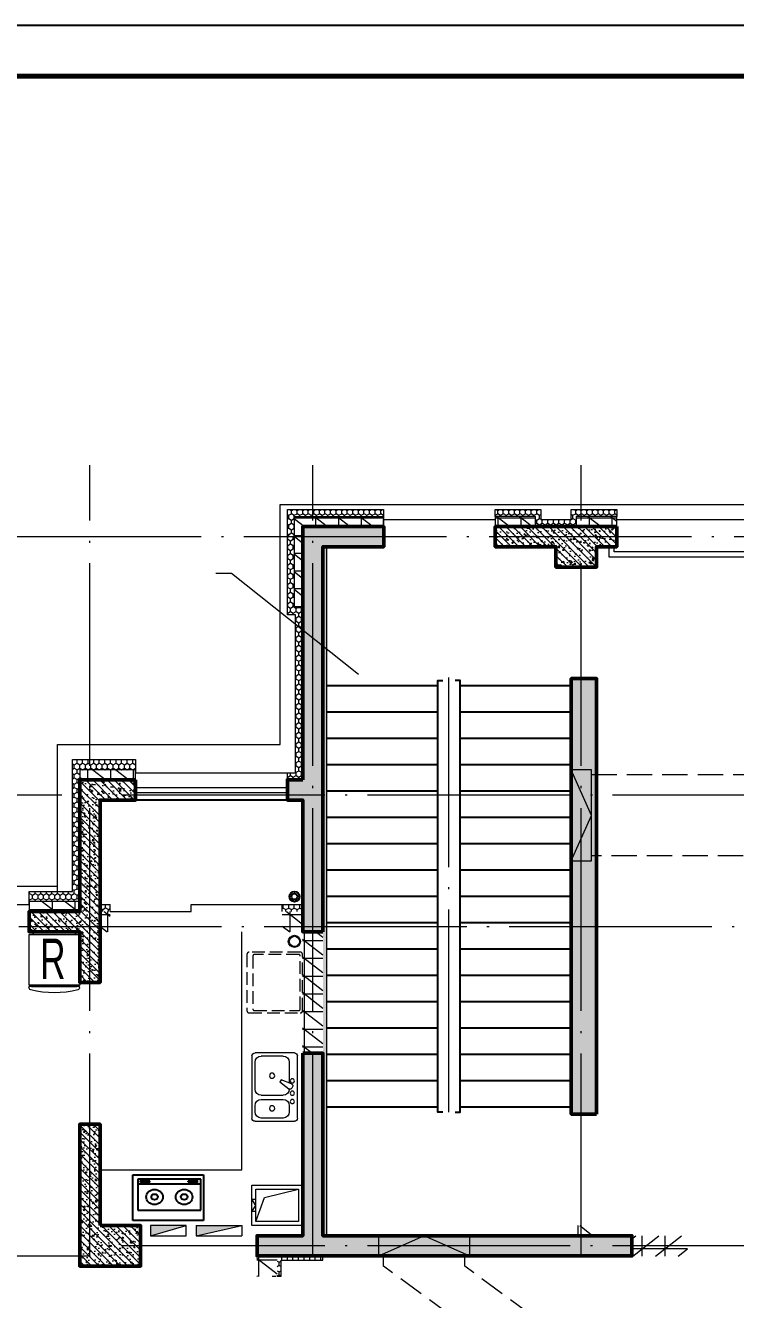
# Model space of a CAD drawing. Extents: x -32901 to 215436, y -92047 to 137701.
# Drawn here: x 178616 to 185624, y -74923 to -62347 of the extents above; entities that cross this region are included whole.
import ezdxf
from ezdxf.enums import TextEntityAlignment as Align

# ---------------------------------------------------------------- set-up
doc = ezdxf.new("R2010")
doc.units = 0
doc.header["$LTSCALE"] = 1000
doc.header["$MEASUREMENT"] = 0
doc.linetypes.add('DASH', pattern=[0.35, 0.25, -0.1])
doc.linetypes.add('DOTE', pattern=[2.42, 2, -0.2, 0.02, -0.2])
doc.layers.get('0').update_dxf_attribs({"linetype": 'CONTINUOUS'})
for name, color, linetype, lineweight in [('AXIS', 3, 'CONTINUOUS', 20), ('DIM_IDEN', 3, 'CONTINUOUS', 20), ('DOTE', 1, 'CONTINUOUS', 9), ('LVTRY', 6, 'CONTINUOUS', 20), ('PUB_DIM', 3, 'CONTINUOUS', 20), ('PUB_TEXT', 7, 'CONTINUOUS', 25), ('PUB_TITLE', 4, 'CONTINUOUS', 25), ('STAIR', 2, 'CONTINUOUS', 25), ('WINDOW', 4, 'CONTINUOUS', 20), ('保温', 71, 'CONTINUOUS', 15), ('剪力墙', 150, 'CONTINUOUS', 50), ('墙填充', 254, 'CONTINUOUS', 18), ('家具1', 8, 'CONTINUOUS', 15), ('栏杆', 40, 'CONTINUOUS', 18), ('洁具', 6, 'CONTINUOUS', 25), ('洞口层', 20, 'CONTINUOUS', 5), ('看线', 30, 'CONTINUOUS', 25), ('空心砖', 8, 'CONTINUOUS', 15), ('立面线', 7, 'CONTINUOUS', 40), ('装饰墙', 11, 'CONTINUOUS', 15), ('装饰线', 201, 'CONTINUOUS', 18)]:
    doc.layers.add(name, color=color, linetype=linetype, lineweight=lineweight)
doc.styles.add('dim_font', font='SIMPLEX.shx', dxfattribs={"width": 0.6})
doc.styles.add('N1', font='new-romd.shx', dxfattribs={"width": 0.65, "bigfont": 'hztxt.shx'})
pattern_1 = [(180, (489932.66, 13468.73), (0, 175), []), (142.125, (489732.66, 13468.73), (84.80764, 109.03833), []), (90, (489732.66, 13468.73), (225, 1e-14), [])]
pattern_2 = [(90, (489932.66, -145331.404), (27.4963, 47.625), [31.75, -63.5]), (330, (489932.66, -145331.404), (27.4963099, -47.6249943), [31.75, -63.5]), (30, (489932.66, -145331.404), (54.9926099, 5.7e-06), [-63.5, 31.75])]
pattern_3 = [(90, (422082.054, 72327.727), (27.4963, 47.625), [31.75, -63.5]), (330, (422082.054, 72327.727), (27.4963099, -47.6249943), [31.75, -63.5]), (30, (422082.054, 72327.727), (54.9926099, 5.7e-06), [-63.5, 31.75])]
pattern_4 = [(180, (418494.3, -100255.24), (0, 175), []), (142.125, (418294.3, -100255.24), (84.80764, 109.03833), []), (90, (418294.3, -100255.24), (225, 1e-14), [])]
pattern_5 = [(45, (-188159.54, 103053.335), (-35.355339, 35.355339), []), (50, (-188159.54, 103053.33), (143.452037, -12.550427), [15, -165]), (355, (-188159.54, 103053.33), (-27.750267, 150.438427), [12, -132]), (100.4514, (-188147.59, 103052.29), (115.701876, 137.88791), [12.74804, -140.228422]), (46.1842, (-188159.54, 103093.33), (213.44821, -33.1038), [22.5, -247.5]), (96.6356, (-188141.75, 103090.58), (186.93254, 194.82357), [19.12206, -210.3426]), (351.1842, (-188159.54, 103093.33), (186.93239, 194.82372), [18, -198]), (21, (-188139.54, 103083.33), (119.38141, -80.523778), [15, -165]), (326, (-188139.54, 103083.33), (48.663066, 145.03001), [12, -132]), (71.4514, (-188129.59, 103076.62), (168.044526, 64.5061), [12.74804, -140.228422]), (37.5, (-188159.54, 103053.335), (2.431971, 66.578771), [0, -130.4, 0, -134, 0, -132.5]), (7.5, (-188159.54, 103053.335), (52.613907, 78.882342), [0, -76.4, 0, -127.4, 0, -50.5]), (327.5, (-188204.14, 103053.335), (106.764487, -4.5109743), [0, -50, 0, -156, 0, -207]), (317.5, (-188224.14, 103053.33), (116.637234, 20.020996), [0, -65, 0, -103.6, 0, -147])]
pattern_6 = [(45, (310168.9, 70945.99), (-35.35534, 35.35534), []), (50, (310168.9, 70945.99), (143.452, -12.5504), [15, -165]), (355, (310168.9, 70945.99), (-27.7503, 150.4384), [12, -132]), (100.4514, (310180.85, 70944.94), (115.7019, 137.888), [12.748, -140.2284]), (46.1842, (310168.9, 70985.99), (213.4482, -33.1038), [22.5, -247.5]), (96.6356, (310186.69, 70983.23), (186.9325, 194.8236), [19.122, -210.3426]), (351.1842, (310168.9, 70985.99), (186.9324, 194.824), [18, -198]), (21, (310188.9, 70975.99), (119.3814, -80.5238), [15, -165]), (326, (310188.9, 70975.99), (48.663, 145.03), [12, -132]), (71.4514, (310198.85, 70969.28), (168.0445, 64.506), [12.748, -140.2284]), (37.5, (310168.9, 70945.99), (2.43197, 66.57877), [0, -130.4, 0, -134, 0, -132.5]), (7.5, (310168.9, 70945.99), (52.6139, 78.88234), [0, -76.4, 0, -127.4, 0, -50.5]), (327.5, (310124.3, 70945.99), (106.7645, -4.51097), [0, -50, 0, -156, 0, -207]), (317.5, (310104.3, 70945.99), (116.6372, 20.021), [0, -65, 0, -103.6, 0, -147])]

# ---------------------------------------------------------------- blocks, each defined once
blk = doc.blocks.new('jjz')
at = {"layer": '洁具'}
for p, q in [((450, 700), (0, 700)), ((0, 700), (0, 0)), ((102, 51), (102, 673)), ((102, 673), (410, 673)), ((360, 673), (360, 51)), ((380, 641), (390, 641)), ((388, 630), (403, 630)), ((388, 566), (388, 630)), ((403, 630), (403, 566)), ((410, 673), (410, 51)), ((450, 0), (450, 700)), ((381, 549), (390, 549)), ((403, 566), (388, 566)), ((380, 168), (390, 168)), ((388, 93), (388, 157)), ((388, 157), (403, 157)), ((403, 157), (403, 93)), ((0, 0), (450, 0)), ((410, 51), (102, 51)), ((381, 76), (390, 76)), ((403, 93), (388, 93))]:
    blk.add_line(p, q, dxfattribs=at)
at = {"layer": '洁具', "extrusion": (0, 0, -1)}
for centre, major_axis, start_param, end_param in [((409, 617), (0, 41.3), -1.318368, -1.013853), ((381, 637), (0, 4.03), -1.013853, 0), ((381, 637), (0, 4.03), 0, 0.313206), ((419, 617), (0, 41.3), -1.318368, -1.013853), ((390, 637), (0, 4.03), -1.013853, 0), ((390, 637), (0, 4.03), 0, 1.013851), ((362, 617), (0, 41.3), 1.013851, 1.240657), ((233, 508), (0, 82.5), 3.141593, 9.424778), ((233, 508), (0, 31.6), 3.141593, 9.424778), ((530, 595), (0, 177), -1.570796, -1.464362), ((530, 595), (0, 177), 4.605954, 4.712389), ((456, 604), (0, 94.4), -1.464362, -1.318368), ((456, 586), (0, 94.4), 4.45996, 4.605954), ((409, 573), (0, 41.3), 4.155445, 4.45996), ((381, 553), (0, 4.03), 3.141593, 4.155445), ((539, 595), (0, 177), -1.570796, -1.464362), ((539, 595), (0, 177), 4.605954, 4.712389), ((465, 604), (0, 94.4), -1.464362, -1.318368), ((465, 586), (0, 94.4), 4.45996, 4.605954), ((419, 573), (0, 41.3), 4.155445, 4.45996), ((390, 553), (0, 4.03), 3.141593, 4.155445), ((390, 553), (0, 4.03), 2.127739, 3.141593), ((362, 573), (0, 41.3), 1.823225, 2.12774), ((316, 586), (0, 94.4), 1.788282, 1.823225), ((233, 216), (0, 82.5), 3.141593, 9.424778), ((233, 216), (0, 31.6), 3.141593, 9.424778), ((530, 122), (0, 177), -1.570796, -1.464362), ((456, 131), (0, 94.4), -1.464362, -1.318368), ((409, 144), (0, 41.3), -1.318368, -1.013853), ((381, 164), (0, 4.03), -1.013853, 0), ((539, 122), (0, 177), -1.570796, -1.464362), ((381, 164), (0, 4.03), 0, 0.313206), ((465, 131), (0, 94.4), -1.464362, -1.318368), ((419, 144), (0, 41.3), -1.318368, -1.013853), ((390, 164), (0, 4.03), -1.013853, 0), ((390, 164), (0, 4.03), 0, 1.013851), ((362, 144), (0, 41.3), 1.013851, 1.240657), ((530, 122), (0, 177), 4.605954, 4.712389), ((456, 113), (0, 94.4), 4.45996, 4.605954), ((409, 100), (0, 41.3), 4.155445, 4.45996), ((381, 80), (0, 4.03), 3.141593, 4.155445), ((539, 122), (0, 177), 4.605954, 4.712389), ((465, 113), (0, 94.4), 4.45996, 4.605954), ((419, 100), (0, 41.3), 4.155445, 4.45996), ((390, 80), (0, 4.03), 3.141593, 4.155445), ((390, 80), (0, 4.03), 2.127739, 3.141593), ((362, 100), (0, 41.3), 1.823225, 2.12774), ((316, 113), (0, 94.4), 1.788282, 1.823225)]:
    blk.add_ellipse(centre, major_axis=major_axis, ratio=0.9, start_param=start_param, end_param=end_param, dxfattribs=at)
blk = doc.blocks.new('M_E25ESP')
at = {"color": 0, "linetype": 'ByBlock'}
for p, q in [((0, -307), (0, 307)), ((31, 338), (419, 338)), ((358, 307), (143, 307)), ((450, 307), (450, -307)), ((82, 245), (82, 40)), ((419, -20), (419, 245)), ((48, 2), (57, -12)), ((59, 31), (163, 70)), ((173, 53), (87, -18)), ((163, 70), (173, 53)), ((143, -82), (358, -82)), ((358, -123), (143, -123)), ((82, -184), (82, -245)), ((419, -245), (419, -184)), ((419, -338), (31, -338)), ((143, -307), (358, -307))]:
    blk.add_line(p, q, dxfattribs=at)
for centre, radius in [((251, 112), 25.6), ((51, 61), 20.5), ((51, -61), 20.5), ((51, -143), 20.5), ((251, -210), 25.6)]:
    blk.add_circle(centre, radius, dxfattribs=at)
for centre, radius, start, end in [((31, 307), 30.7, 90, 180), ((143, 245), 61.4, 90, 180), ((358, 245), 61.4, 0, 90), ((419, 307), 30.7, 0, 90), ((66, 12), 20.5, 110.5377, 210), ((74, -2), 20.5, 210, 309.4623), ((143, -20), 61.4, 180, 270), ((143, -184), 61.4, 90, 180), ((358, -20), 61.4, 270, 0), ((358, -184), 61.4, 0, 90), ((143, -245), 61.4, 180, 270), ((358, -245), 61.4, 270, 0), ((31, -307), 30.7, 180, 270), ((419, -307), 30.7, 270, 0)]:
    blk.add_arc(centre, radius, start, end, dxfattribs=at)
at = {"style": 'dim_font', "width": 0.8, "flags": 9}
for tag in ['XSIZE', 'YSIZE']:
    blk.add_attdef(tag, (0, 0), '', height=0.5, dxfattribs=at)
blk = doc.blocks.new('xyj01')
at = {"layer": 'LVTRY', "linetype": 'DASH', "ltscale": 0.5}
for p, q in [((-300, 526), (-300, 24)), ((276, 550), (-276, 550)), ((300, 24), (300, 526)), ((-276, 478), (-276, 36)), ((264, 490), (-264, 490)), ((276, 36), (276, 478)), ((-276, 0), (276, 0)), ((-264, 24), (264, 24))]:
    blk.add_line(p, q, dxfattribs=at)
for centre, radius, start, end in [((-276, 526), 24, 90, 180), ((276, 526), 24, 0, 90), ((-264, 478), 12, 90, 180), ((264, 478), 12, 0, 90), ((-276, 24), 24, 180, 270), ((-264, 36), 12, 180, 270), ((264, 36), 12, 270, 0), ((276, 24), 24, 270, 0)]:
    blk.add_arc(centre, radius, start, end, dxfattribs=at)
blk = doc.blocks.new('jjg2')
at = {"layer": 'LVTRY'}
for points in [[(0, 400), (500, 400), (500, 0), (0, 0)], [(40, 360), (460, 360), (460, 40), (40, 40)]]:
    blk.add_lwpolyline(points, close=True, dxfattribs=at)
blk.add_lwpolyline([(40, 140), (0, 140), (40, 200), (0, 260), (40, 260)], dxfattribs=at)
at = {"layer": 'PUB_DIM'}
blk.add_lwpolyline([(40, 40), (125, 278), (460, 360)], dxfattribs=at)
blk = doc.blocks.new('bx1')
at = {"layer": '家具1', "color": 2}
for p, q in [((-1085, -2), (-1067, -2)), ((-1067, -2), (-1067, -1001))]:
    blk.add_line(p, q, dxfattribs=at)
at = {"layer": '家具1', "color": 8}
for p, q in [((-39, -71), (-2, -108)), ((12, -141), (12, -859)), ((-1067, -1001), (-1085, -1001)), ((-39, -929), (-2, -892))]:
    blk.add_line(p, q, dxfattribs=at)
at = {"layer": '家具1', "color": 2}
blk.add_lwpolyline([(-39, -1000), (-39, 0), (-1038, 0), (-1038, -1000)], close=True, dxfattribs=at)
at = {"layer": '家具1', "color": 8}
blk.add_lwpolyline([(-1072, -950), (-1038, -950), (-1038, -54), (-1072, -54)], close=True, dxfattribs=at)
at = {"layer": '家具1', "color": 2}
for centre, radius, start, end in [((583, -501), 1775, 164.8257, 195.1743), ((-1085, -49), 47.4, 90, 164.8257), ((-1085, -954), 47.4, 195.1743, 270)]:
    blk.add_arc(centre, radius, start, end, dxfattribs=at)
at = {"layer": '家具1', "color": 8}
for centre, start, end in [((-36, -141), 0, 45), ((-36, -859), 315, 0)]:
    blk.add_arc(centre, 47.4, start, end, dxfattribs=at)
blk = doc.blocks.new('剪力墙1')
at = {"layer": '墙填充'}
h = blk.add_hatch(dxfattribs=at)
h.set_pattern_fill('钢筋混凝土', color=256, scale=20, style=0)
h.set_pattern_definition(pattern_5)
h.paths.add_polyline_path([(305681, 77838), (305681, 77638), (306081, 77638), (306081, 77838), (306681, 77838), (306681, 78038), (305481, 78038), (305481, 77838)])
h = blk.add_hatch(dxfattribs=at)
h.set_pattern_fill('钢筋混凝土', color=256, scale=20, style=0)
h.set_pattern_definition(pattern_6)
h.paths.add_polyline_path([(308381, 74038), (308581, 74038), (308581, 74238), (308581, 75338), (308731, 75338), (308731, 75538), (308581, 75538), (308581, 78038), (307781, 78038), (307781, 77838), (308381, 77838)])
h = blk.add_hatch(dxfattribs=at)
h.set_pattern_fill('钢筋混凝土', color=256, scale=20, style=0)
h.set_pattern_definition(pattern_5)
h.paths.add_polyline_path([(305931, 76538), (305681, 76538), (305681, 72238), (305931, 72238)])
h = blk.add_hatch(dxfattribs=at)
h.set_pattern_fill('钢筋混凝土', color=256, scale=20, style=0)
h.set_pattern_definition(pattern_5)
h.paths.add_polyline_path([(310581, 73538), (310781, 73538), (310781, 74038), (311281, 74038), (311281, 74238), (310781, 74238), (310781, 75538), (310231, 75538), (310231, 75338), (310581, 75338)])
h = blk.add_hatch(dxfattribs=at)
h.set_pattern_fill('钢筋混凝土', color=256, scale=20, style=0)
h.set_pattern_definition(pattern_6)
h.paths.add_polyline_path([(308581, 71038), (309031, 71038), (309031, 70838), (305331, 70838), (305331, 71038), (308381, 71038), (308381, 72838), (308581, 72838)])
h = blk.add_hatch(dxfattribs=at)
h.set_pattern_fill('钢筋混凝土', color=256, scale=20, style=0)
h.set_pattern_definition(pattern_5)
h.paths.add_polyline_path([(310581, 71138), (310181, 71138), (310181, 70738), (310781, 70738), (310781, 72138), (310581, 72138)])
at = {"layer": '剪力墙'}
for points in [[(305481, 78038), (305481, 77838), (305681, 77838), (305681, 77638), (306081, 77638), (306081, 77838), (306681, 77838), (306681, 78038)], [(310231, 75538), (310231, 75338), (310581, 75338), (310581, 73538), (310781, 73538), (310781, 74038), (311281, 74038), (311281, 74238), (310781, 74238), (310781, 75538)], [(308581, 72838), (308581, 71038), (309031, 71038), (309031, 70838), (305331, 70838), (305331, 71038), (308381, 71038), (308381, 72838), (308581, 72838)]]:
    blk.add_lwpolyline(points, close=True, dxfattribs=at)
for points in [[(308381, 74038), (308381, 77838), (307781, 77838), (307781, 78038), (308581, 78038), (308581, 75538)], [(305681, 72238), (305931, 72238), (305931, 76538), (305681, 76538), (305681, 72238)], [(308581, 75538), (308731, 75538), (308731, 75338), (308581, 75338), (308581, 74238), (308581, 74238), (308581, 74038), (308381, 74038)], [(310581, 71138), (310581, 72138), (310781, 72138), (310781, 70738), (310181, 70738), (310181, 71138), (310581, 71138)]]:
    blk.add_lwpolyline(points, dxfattribs=at)
blk = doc.blocks.new('2')
at = {"layer": '洞口层', "ltscale": 500}
for p, q in [((390745, -31617), (390745, -31717)), ((390745, -31617), (391195, -31617)), ((390745, -31717), (391195, -31617)), ((391195, -31617), (391195, -31717)), ((390745, -31717), (391195, -31717))]:
    blk.add_line(p, q, dxfattribs=at)
blk = doc.blocks.new('3')
at = {"layer": '洞口层', "ltscale": 500}
for p, q in [((390620, -31617), (390270, -31617)), ((390270, -31617), (390270, -31717)), ((390270, -31717), (390620, -31617)), ((390620, -31717), (390620, -31617)), ((390270, -31717), (390620, -31717))]:
    blk.add_line(p, q, dxfattribs=at)
blk = doc.blocks.new('5tkA1+')
at = {"layer": 'PUB_TITLE'}
blk.add_lwpolyline([(0, 0), (52550, 0), (52550, 29700), (0, 29700)], close=True, dxfattribs=at)
at = {"layer": 'PUB_TITLE', "const_width": 50}
blk.add_lwpolyline([(1250, 500), (52050, 500), (52050, 29200), (1250, 29200)], close=True, dxfattribs=at)

msp = doc.modelspace()

# ---------------------------------------------------------------- hatches: boundary and pattern name
at = {"layer": '保温', "ltscale": 500}
h = msp.add_hatch(dxfattribs=at)
h.set_pattern_fill('HONEY', color=256, scale=20, angle=90, style=0)
h.set_pattern_definition(pattern_3)
h.paths.add_polyline_path([(181451, -67124), (182151, -67124), (182151, -67194), (181451, -67194)])
h.paths.add_polyline_path([(181201, -67124), (181451, -67124), (181451, -67194), (181271, -67194), (181271, -67394), (181201, -67394)])
h = msp.add_hatch(dxfattribs=at)
h.set_pattern_fill('HONEY', color=256, scale=20, angle=90, style=0)
h.set_pattern_definition(pattern_3)
h.paths.add_polyline_path([(184101, -67124), (184451, -67124), (184451, -67194), (184101, -67194)])
h.paths.add_polyline_path([(184001, -67124), (184101, -67124), (184101, -67194), (184051, -67194), (184051, -67294), (183651, -67294), (183651, -67194), (183501, -67194), (183501, -67124), (183701, -67124), (183701, -67224), (184001, -67224)])
h.paths.add_polyline_path([(183251, -67124), (183501, -67124), (183501, -67194), (183251, -67194)])
h = msp.add_hatch(dxfattribs=at)
h.set_pattern_fill('HONEY', color=256, scale=20, angle=90, style=0)
h.set_pattern_definition(pattern_2)
h.paths.add_polyline_path([(181281, -68164), (181201, -68164), (181201, -67394), (181271, -67394), (181271, -68094), (181351, -68094), (181351, -69794), (181201, -69794), (181201, -69724), (181281, -69724)])
h = msp.add_hatch(dxfattribs=at)
h.set_pattern_fill('HONEY', color=256, scale=20, angle=90, style=0)
h.set_pattern_definition(pattern_2)
h.paths.add_polyline_path([(181551, -67494), (181591, -67494), (181591, -74294), (181551, -74294)])
h = msp.add_hatch(dxfattribs=at)
h.set_pattern_fill('HONEY', color=256, scale=20, angle=90, style=0)
h.set_pattern_definition([(90, (422082.054, -83822.007), (27.4963, 47.625), [31.75, -63.5]), (330, (422082.054, -83822.007), (27.49631, -47.6249943), [31.75, -63.5]), (30, (422082.054, -83822.007), (54.99261, 5.7e-06), [-63.5, 31.75])])
h.paths.add_polyline_path([(179251, -69594), (179701, -69594), (179701, -69694), (179251, -69694)])
h.paths.add_polyline_path([(179081, -69594), (179251, -69594), (179251, -69694), (179151, -69694), (179151, -69794), (179151, -70194), (179081, -70194)])
h.paths.add_polyline_path([(179081, -70194), (179151, -70194), (179151, -70994), (178651, -70994), (178651, -70894), (179081, -70894)])
h = msp.add_hatch(dxfattribs=at)
h.set_pattern_fill('HONEY', color=256, scale=20, angle=90, style=0)
h.set_pattern_definition([(90, (418129.254, 41051.318), (27.4963, 47.625), [31.75, -63.5]), (330, (418129.254, 41051.318), (27.4963099, -47.6249943), [31.75, -63.5]), (30, (418129.254, 41051.318), (54.9926099, 5.7e-06), [-63.5, 31.75])])
h.paths.add_polyline_path([(179351, -71094), (179351, -71024), (179451, -71024), (179451, -71094)])
h = msp.add_hatch(dxfattribs=at)
h.set_pattern_fill('HONEY', color=256, scale=20, angle=90, style=0)
h.set_pattern_definition([(90, (422082.054, -83822.007), (27.4963, 47.625), [31.75, -63.5]), (330, (422082.054, -83822.007), (27.49631, -47.6249943), [31.75, -63.5]), (30, (422082.054, -83822.007), (54.99261, 5.7e-06), [-63.5, 31.75])])
h.paths.add_polyline_path([(181151, -71094), (181151, -71024), (181351, -71024), (181351, -71094)])
h = msp.add_hatch(dxfattribs=at)
h.set_pattern_fill('HONEY', color=256, scale=20, angle=90, style=0)
h.set_pattern_definition([(90, (418494.3, -100255.238), (27.4963, 47.625), [31.75, -63.5]), (330, (418494.3, -100255.238), (27.49631, -47.6249943), [31.75, -63.5]), (30, (418494.3, -100255.238), (54.99261, 5.7e-06), [-63.5, 31.75])])
h.paths.add_polyline_path([(181551, -74494), (181551, -74534), (181141, -74534), (181141, -74694), (181101, -74694), (181101, -74494)])
at = {"layer": '空心砖', "ltscale": 500}
h = msp.add_hatch(dxfattribs=at)
h.set_pattern_fill('空心砖', color=256, scale=50, style=0)
h.set_pattern_definition(pattern_1)
h.paths.add_polyline_path([(181271, -67194), (182151, -67194), (182151, -67294), (181351, -67294), (181351, -67394), (181271, -67394)])
h.paths.add_polyline_path([(181271, -67394), (181351, -67394), (181351, -68094), (181271, -68094)])
h = msp.add_hatch(dxfattribs=at)
h.set_pattern_fill('空心砖', color=256, scale=50, style=0)
h.set_pattern_definition(pattern_1)
h.paths.add_polyline_path([(184101, -67194), (184451, -67194), (184451, -67294), (184101, -67294)])
h.paths.add_polyline_path([(184051, -67194), (184101, -67194), (184101, -67294), (184051, -67294)])
h.paths.add_polyline_path([(183251, -67194), (183651, -67194), (183651, -67294), (183251, -67294)])
h = msp.add_hatch(dxfattribs=at)
h.set_pattern_fill('空心砖', color=256, scale=50, style=0)
h.set_pattern_definition(pattern_1)
h.paths.add_polyline_path([(179251, -69694), (179701, -69694), (179701, -69794), (179251, -69794)])
h.paths.add_polyline_path([(179151, -69694), (179251, -69694), (179251, -69794), (179151, -69794)])
h = msp.add_hatch(dxfattribs=at)
h.set_pattern_fill('空心砖', color=256, scale=50, style=0)
h.set_pattern_definition([(180, (422082.05, 20277.73), (0, 175), []), (142.125, (421882.05, 20277.73), (84.80764, 109.03833), []), (90, (421882.05, 20277.73), (225, 1e-14), [])])
h.paths.add_polyline_path([(178651, -70994), (179151, -70994), (179151, -71094), (178651, -71094)])
h = msp.add_hatch(dxfattribs=at)
h.set_pattern_fill('空心砖', color=256, scale=50, style=0)
h.set_pattern_definition([(180, (418129.25, 41051.32), (0, 175), []), (142.125, (417929.25, 41051.32), (84.80764, 109.03833), []), (90, (417929.25, 41051.32), (225, 1e-14), [])])
h.paths.add_polyline_path([(179351, -71094), (179451, -71094), (179451, -71194), (179351, -71194)])
h.paths.add_polyline_path([(179351, -71194), (179451, -71194), (179451, -71294), (179351, -71294)])
h.paths.add_polyline_path([(181151, -71094), (181351, -71094), (181351, -71194), (181151, -71194)])
h.paths.add_polyline_path([(181151, -71194), (181351, -71194), (181351, -71294), (181151, -71294)])
h = msp.add_hatch(dxfattribs=at)
h.set_pattern_fill('空心砖', color=256, scale=50, style=0)
h.set_pattern_definition(pattern_4)
h.paths.add_polyline_path([(181451, -71294), (181551, -71294), (181551, -72494), (181451, -72494)])
h.paths.add_polyline_path([(181351, -71294), (181451, -71294), (181451, -72494), (181351, -72494)])
h = msp.add_hatch(color=256, dxfattribs=at)
h.paths.add_polyline_path([(180201, -74194), (179851, -74194), (179851, -74294)])
h.paths.add_polyline_path([(180751, -74194), (180301, -74194), (180301, -74294), (180357, -74282), (180354, -74269, -1), (180352, -74263, -1), (180354, -74269), (180357, -74282)])
h = msp.add_hatch(dxfattribs=at)
h.set_pattern_fill('空心砖', color=256, scale=50, style=0)
h.set_pattern_definition(pattern_4)
h.paths.add_polyline_path([(184101, -74194), (184251, -74194), (184251, -74294), (184101, -74294)])
h.paths.add_polyline_path([(184001, -74194), (184101, -74194), (184101, -74294), (184001, -74294)])
h = msp.add_hatch(dxfattribs=at)
h.set_pattern_fill('空心砖', color=256, scale=50, style=0)
h.set_pattern_definition([(0, (-411521.21, 28828.88), (0, 175), []), (37.875, (-411321.21, 28828.88), (-84.80764, 109.038328), []), (90, (-411321.2, 28828.88), (-225, 1e-14), [])])
h.paths.add_polyline_path([(185151, -74294), (184601, -74294), (184601, -74394), (185151, -74394)])
h.paths.add_polyline_path([(185151, -74394), (184601, -74394), (184601, -74494), (185151, -74494)])
h = msp.add_hatch(dxfattribs=at)
h.set_pattern_fill('空心砖', color=256, scale=50, style=0)
h.set_pattern_definition(pattern_4)
h.paths.add_polyline_path([(180901, -74494), (181101, -74494), (181101, -74695), (180901, -74695)])

# ---------------------------------------------------------------- linework, layer by layer
at = {"layer": 'AXIS'}
msp.add_line((178976, -69944), (177703, -69944), dxfattribs=at)
at = {"layer": 'DIM_IDEN'}
for p, q in [((180649, -67756), (180495, -67756)), ((181904, -68753), (180649, -67756))]:
    msp.add_line(p, q, dxfattribs=at)
at = {"layer": 'DOTE', "linetype": 'DOTE'}
for p, q in [((179251, -74494), (179251, -66688)), ((181451, -74494), (181451, -66688)), ((184101, -74494), (184101, -66688)), ((204551, -67394), (166337, -67394)), ((182796, -73074), (182796, -68782)), ((191251, -69944), (179151, -69944)), ((204751, -71244), (166537, -71244)), ((191251, -74394), (179251, -74394)), ((179251, -74494), (166287, -74494))]:
    msp.add_line(p, q, dxfattribs=at)
at = {"layer": 'LVTRY', "linetype": 'DASH'}
for points in [[(186651, -67544), (185851, -67544), (185851, -69744), (184201, -69744)], [(186650, -68044), (186400, -68044), (186400, -70544), (184200, -70544)], [(183651, -75794), (183651, -75694), (182151, -74594), (182151, -74494)], [(184451, -75794), (184451, -75694), (182951, -74594), (182951, -74494)]]:
    msp.add_lwpolyline(points, dxfattribs=at)
at = {"layer": 'LVTRY'}
for points in [[(184001, -70594), (184201, -70594), (184201, -69694), (184001, -69694), (184001, -70594), (184201, -70144), (184001, -69694)], [(179351, -73644), (180751, -73644), (180751, -71294)], [(183001, -74494), (183001, -74294), (182101, -74294), (182101, -74494), (183001, -74494), (182551, -74294), (182101, -74494)]]:
    msp.add_lwpolyline(points, dxfattribs=at)
for radius in [60, 50]:
    msp.add_circle((181270, -71388), radius, dxfattribs=at)
at = {"layer": 'STAIR'}
for p, q in [((182686, -68864), (181591, -68864)), ((184001, -68864), (182906, -68864)), ((182686, -69124), (181591, -69124)), ((184001, -69124), (182906, -69124)), ((182686, -69384), (181591, -69384)), ((184001, -69384), (182906, -69384)), ((182686, -69644), (181591, -69644)), ((184001, -69644), (182906, -69644)), ((182686, -69904), (181591, -69904)), ((184001, -69904), (182906, -69904)), ((182686, -70164), (181591, -70164)), ((184001, -70164), (182906, -70164)), ((182686, -70424), (181591, -70424)), ((184001, -70424), (182906, -70424)), ((182686, -70684), (181591, -70684)), ((184001, -70684), (182906, -70684)), ((182686, -70944), (181591, -70944)), ((184001, -70944), (182906, -70944)), ((182686, -71204), (181591, -71204)), ((184001, -71204), (182906, -71204)), ((182686, -71464), (181591, -71464)), ((184001, -71464), (182906, -71464)), ((182686, -71724), (181591, -71724)), ((184001, -71724), (182906, -71724)), ((182686, -71984), (181591, -71984)), ((184001, -71984), (182906, -71984)), ((182686, -72244), (181591, -72244)), ((184001, -72244), (182906, -72244)), ((182686, -72504), (181591, -72504)), ((184001, -72504), (182906, -72504)), ((182686, -72764), (181591, -72764)), ((184001, -72764), (182906, -72764)), ((182686, -73024), (181591, -73024)), ((184001, -73024), (182906, -73024))]:
    msp.add_line(p, q, dxfattribs=at)
for points in [[(182736, -73074), (182686, -73074), (182686, -68814), (182736, -68814)], [(182856, -73074), (182906, -73074), (182906, -68814), (182856, -68814)]]:
    msp.add_lwpolyline(points, dxfattribs=at)
at = {"layer": 'WINDOW'}
for p, q in [((182151, -67224), (183251, -67224)), ((184451, -67224), (186251, -67224)), ((179451, -71094), (180251, -71094))]:
    msp.add_line(p, q, dxfattribs=at)
at = {"layer": '保温'}
for p, q in [((182151, -67294), (182151, -67224)), ((179351, -71024), (179451, -71024)), ((179451, -71094), (179451, -71024)), ((180251, -71024), (181351, -71024)), ((180251, -71094), (180251, -71024)), ((181151, -71094), (181151, -71024)), ((181051, -74694), (181091, -74694))]:
    msp.add_line(p, q, dxfattribs=at)
for points in [[(181201, -69794), (181201, -69724), (181281, -69724), (181281, -68164), (181201, -68164), (181201, -67124), (182151, -67124), (182151, -67294)], [(183251, -67194), (183251, -67124), (183701, -67124), (183701, -67224), (184001, -67224), (184001, -67124), (184451, -67124), (184451, -67194)], [(181591, -74294), (181591, -67494)], [(173951, -70944), (173951, -71024), (175951, -71024), (175951, -70794), (177051, -70794), (177051, -71024), (178651, -71024), (178651, -70894), (179081, -70894), (179081, -69594), (179701, -69594), (179701, -69724), (181201, -69724)], [(181101, -74694), (181141, -74694), (181141, -74534), (181551, -74534), (181551, -74494)]]:
    msp.add_lwpolyline(points, dxfattribs=at)
at = {"layer": '栏杆'}
for p, q in [((179701, -69869), (181201, -69869)), ((179701, -69919), (181201, -69919))]:
    msp.add_line(p, q, dxfattribs=at)
for points in [[(186326, -67494), (186326, -67594), (184451, -67594), (184376, -67594), (184376, -67494)], [(186276, -67494), (186276, -67544), (184451, -67544), (184426, -67544), (184426, -67494)]]:
    msp.add_lwpolyline(points, dxfattribs=at)
at = {"layer": '洁具', "ltscale": 500}
for radius in [50, 30]:
    msp.add_circle((181271, -70946), radius, dxfattribs=at)
at = {"layer": '看线'}
msp.add_line((181201, -69994), (179701, -69994), dxfattribs=at)
at = {"layer": '装饰墙'}
for points in [[(182151, -67294), (181351, -67294), (181351, -68094), (181271, -68094), (181271, -67194), (182151, -67194)], [(183251, -67294), (183651, -67294), (183651, -67194), (183251, -67194)], [(184051, -67294), (184451, -67294), (184451, -67194), (184051, -67194)], [(179701, -69694), (179151, -69694), (179151, -69794), (179701, -69794)], [(179151, -70994), (178651, -70994), (178651, -71094), (179151, -71094)]]:
    msp.add_lwpolyline(points, close=True, dxfattribs=at)
at = {"layer": '装饰线'}
msp.add_line((177051, -70844), (178931, -70844), dxfattribs=at)
msp.add_lwpolyline([(178931, -70894), (178931, -69444), (181131, -69444), (181131, -67074), (189371, -67074), (189371, -69444), (191571, -69444), (191571, -70894)], dxfattribs=at)

# ---------------------------------------------------------------- block references
at = {"layer": 'LVTRY', "xscale": -1}
msp.add_blockref('M_E25ESP', (181301, -72826), dxfattribs=at)
at = {"layer": 'LVTRY', "xscale": -1, "rotation": 270}
msp.add_blockref('jjz', (179674, -74144), dxfattribs=at)
at = {"layer": '保温'}
for name, p in [('5tkA1+', (162886, -92047)), ('jjg2', (180851, -74194)), ('jjg2', (180851, -74194))]:
    msp.add_blockref(name, p, dxfattribs=at)
at = {"layer": '家具1', "xscale": -0.5, "yscale": 0.5, "zscale": 0.5, "rotation": 270}
msp.add_blockref('bx1', (179151, -71300), dxfattribs=at)
at = {"layer": '洞口层'}
for name, p in [('3', (-210419, -42577)), ('2', (-210444, -42577))]:
    msp.add_blockref(name, p, dxfattribs=at)
at = {"layer": '空心砖', "xscale": -1}
msp.add_blockref('剪力墙1', (489933, -145331), dxfattribs=at)
at = {"layer": '立面线', "rotation": 90}
msp.add_blockref('xyj01', (181351, -71794), dxfattribs=at)

# ---------------------------------------------------------------- texts
at = {"layer": 'PUB_TEXT', "style": 'N1', "width": 0.65}
msp.add_text('R', height=400, dxfattribs=at).set_placement((178886, -71560), align=Align.MIDDLE)

doc.saveas('drawing.dxf')
